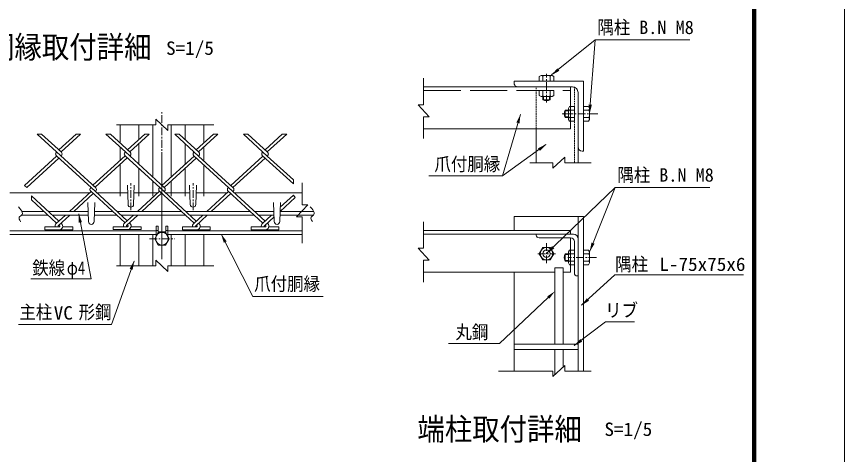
# Model space of a CAD drawing. Units: millimetres, scale not verified, with parts at other scales. Extents: x -4455 to 4455, y -3150 to 3150.
# Drawn here: x 1781 to 4455, y -1239 to 174 of the extents above; entities that cross this region are included whole.
import ezdxf
from ezdxf.enums import TextEntityAlignment as Align

# ---------------------------------------------------------------- set-up
doc = ezdxf.new("R2010")
doc.units = ezdxf.units.MM
doc.header["$LTSCALE"] = 20
for name, pattern in [('DASHED', [7.5, 6, -1.5]), ('USER1', [2, 1.25, -0.25, 0.25, -0.25]), ('USER2', [0.375, 0.25, -0.125])]:
    doc.linetypes.add(name, pattern=pattern)
for name, color, linetype, lineweight in [('0-0_7詳細', 7, 'Continuous', 18), ('0-3_LAYER01', 7, 'Continuous', 18), ('1-0_D-TTL', 7, 'Continuous', 18)]:
    doc.layers.add(name, color=color, linetype=linetype, lineweight=lineweight)
doc.styles.add('ＭＳ ゴシック', font='')
doc.styles.get('ＭＳ ゴシック').set_extended_font_data('MS Gothic')

# ---------------------------------------------------------------- blocks, each defined once
blk = doc.blocks.new('75X6')
at = {"layer": '0-3_LAYER01'}
for p, q in [((0, 1500), (30, 1500)), ((0, 1500), (0, 0)), ((120, 240), (120, 1410)), ((0, 0), (1500, 0)), ((240, 120), (1410, 120)), ((1500, 0), (1500, 30))]:
    blk.add_line(p, q, dxfattribs=at)
for centre, radius, start, end in [((30, 1410), 90, 0, 90), ((240, 240), 120, 180, 270.0001), ((1410, 30), 90, 0, 90.0001)]:
    blk.add_arc(centre, radius, start, end, dxfattribs=at)

msp = doc.modelspace()

# ---------------------------------------------------------------- linework, layer by layer
at = {"layer": '0-0_7詳細'}
for p, q in [((3649.99, 98.44), (3631.95, -138.45)), ((3474.84, -16.24), (3469.08, -19.57)), ((3469.08, -19.57), (3469.08, -35.44)), ((3474.84, -16.24), (3510.36, -16.24)), ((3480.6, -18.3), (3480.6, -35.44)), ((3504.6, -18.3), (3504.6, -35.44)), ((3510.36, -16.24), (3516.12, -19.57)), ((3516.12, -19.57), (3516.12, -35.44)), ((3095.68, -53.44), (3567.6, -53.44)), ((3570.6, -188.44), (3570.6, -53.44)), ((3469.08, -65.44), (3516.12, -65.44)), ((3469.08, -81.32), (3469.08, -65.44)), ((3480.6, -82.58), (3480.6, -65.44)), ((3504.6, -82.58), (3504.6, -65.44)), ((3594.6, -298.17), (3594.6, -71.44)), ((3474.84, -84.64), (3469.08, -81.32)), ((3474.84, -84.64), (3510.36, -84.64)), ((3480.6, -84.64), (3480.6, -95.3)), ((3480.6, -95.3), (3504.6, -95.3)), ((3504.6, -84.64), (3504.6, -95.3)), ((3552.74, -152.44), (3552.74, -128.44)), ((3563.4, -128.44), (3552.74, -128.44)), ((3563.4, -158.2), (3563.4, -122.68)), ((3565.46, -128.44), (3582.6, -128.44)), ((3582.6, -163.96), (3582.6, -116.92)), ((3628.48, -116.92), (3612.6, -116.92)), ((3612.6, -163.96), (3612.6, -116.92)), ((3629.74, -128.44), (3612.6, -128.44)), ((3631.8, -122.68), (3628.48, -116.92)), ((3631.8, -158.2), (3631.8, -122.68)), ((3563.4, -152.44), (3552.74, -152.44)), ((3563.4, -158.2), (3566.73, -163.96)), ((3565.46, -152.44), (3582.6, -152.44)), ((3629.74, -152.44), (3612.6, -152.44)), ((3631.8, -158.2), (3628.48, -163.96)), ((2115.31, -234.94), (2115.31, -175.61)), ((2175.31, -223.92), (2175.31, -175.61)), ((2220.31, -344.18), (2220.31, -175.61)), ((2280.31, -344.18), (2280.31, -175.61)), ((2325.31, -223.92), (2325.31, -175.61)), ((2385.31, -234.94), (2385.31, -175.61)), ((3566.73, -163.96), (3582.6, -163.96)), ((3628.48, -163.96), (3612.6, -163.96)), ((2194.99, -205.89), (2209.2, -205.89)), ((3095.68, -188.44), (3570.6, -188.44)), ((3459.6, -298.17), (3459.6, -188.44)), ((2175.31, -302.95), (2175.31, -236.94)), ((2325.31, -302.95), (2325.31, -236.94)), ((3350.39, -340.69), (3490.92, -239.43)), ((2115.31, -289.96), (2115.31, -247.97)), ((2385.31, -291.92), (2385.31, -247.97)), ((2115.31, -406.29), (2115.31, -302.98)), ((2175.31, -406.29), (2175.31, -315.97)), ((2325.31, -406.29), (2325.31, -315.97)), ((2385.31, -406.29), (2385.31, -304.94)), ((2138.56, -371.04), (2140.81, -432.54)), ((2161.06, -371.04), (2158.81, -432.54)), ((2220.31, -406.29), (2220.31, -357.2)), ((2280.31, -406.29), (2280.31, -357.2)), ((2339.56, -371.04), (2341.81, -432.54)), ((2362.06, -371.04), (2359.81, -432.54)), ((2016.98, -395.04), (1758.71, -395.04)), ((2139.44, -395.04), (2039.58, -395.04)), ((2236.87, -395.04), (2160.18, -395.04)), ((2242.13, -379.16), (2243.2, -378.18)), ((2340.44, -395.04), (2261.61, -395.04)), ((2461.04, -395.04), (2361.18, -395.04)), ((2464.16, -390.22), (2472.34, -397.71)), ((2479.44, -391.2), (2480.51, -390.22)), ((2479.44, -391.2), (2480.51, -390.22)), ((2703.45, -395.04), (2483.64, -395.04)), ((3714.7, -377.88), (3632.54, -583.8)), ((2010.7, -426.55), (2012.95, -488.05)), ((2033.2, -426.55), (2030.95, -488.05)), ((2610.7, -426.55), (2612.95, -488.05)), ((2633.2, -426.55), (2630.95, -488.05)), ((1881.92, -467.04), (1797.12, -467.04)), ((1868.82, -455.04), (1797.66, -455.04)), ((2011.74, -455.04), (1883.03, -455.04)), ((2012.18, -467.04), (1896.13, -467.04)), ((2103.94, -467.04), (2031.72, -467.04)), ((2090.85, -455.04), (2032.15, -455.04)), ((2312.88, -455.04), (2105.06, -455.04)), ((2325.97, -467.04), (2118.15, -467.04)), ((2534.9, -455.04), (2327.09, -455.04)), ((2548, -467.04), (2340.18, -467.04)), ((2611.74, -455.04), (2549.11, -455.04)), ((2612.18, -467.04), (2562.21, -467.04)), ((2739.8, -467.04), (2631.72, -467.04)), ((2740.33, -455.04), (2632.15, -455.04)), ((3387.6, -516.65), (3387.6, -471.65)), ((3387.6, -471.65), (3612.6, -471.65)), ((3594.6, -970.51), (3594.6, -471.65)), ((3612.6, -970.51), (3612.6, -471.65)), ((2231.56, -535.14), (2231.56, -502.36)), ((2237.56, -502.36), (2231.56, -502.36)), ((2237.56, -524.74), (2237.56, -502.36)), ((2269.06, -535.14), (2269.06, -502.36)), ((2231.56, -518.04), (1758.71, -518.04)), ((2231.56, -530.04), (1758.71, -530.04)), ((2115.31, -530.04), (2231.56, -530.04)), ((2115.31, -631), (2115.31, -530.04)), ((2140.81, -530.04), (2231.56, -530.04)), ((2175.31, -631), (2175.31, -530.04)), ((2220.31, -631), (2220.31, -530.04)), ((2237.56, -517.36), (2231.56, -517.36)), ((2234.03, -530.86), (2231.56, -530.86)), ((2263.06, -521.04), (2237.56, -521.04)), ((2263.06, -517.36), (2269.06, -517.36)), ((2266.59, -530.86), (2269.06, -530.86)), ((2703.45, -518.04), (2269.06, -518.04)), ((2269.06, -530.04), (2385.31, -530.04)), ((2703.45, -530.04), (2269.06, -530.04)), ((2269.06, -530.04), (2359.81, -530.04)), ((2280.31, -631), (2280.31, -530.04)), ((2325.31, -631), (2325.31, -530.04)), ((2385.31, -631), (2385.31, -530.04)), ((3095.68, -516.65), (3567.6, -516.65)), ((3095.68, -528.65), (3567.6, -528.65)), ((3570.6, -516.65), (3462.6, -516.65)), ((3485.1, -516.65), (3485.3, -516.65)), ((3570.6, -528.65), (3570.6, -516.65)), ((3570.6, -540.65), (3468.6, -540.65)), ((3570.6, -651.65), (3570.6, -540.65)), ((3582.6, -654.65), (3582.6, -552.65)), ((3594.6, -663.65), (3594.6, -543.65)), ((3563.4, -621.41), (3563.4, -585.89)), ((3582.6, -627.17), (3582.6, -580.13)), ((3628.48, -580.13), (3612.6, -580.13)), ((3612.6, -627.17), (3612.6, -580.13)), ((3631.8, -585.89), (3628.48, -580.13)), ((3631.8, -621.41), (3631.8, -585.89)), ((3552.74, -615.65), (3552.74, -591.65)), ((3563.4, -591.65), (3552.74, -591.65)), ((3565.46, -591.65), (3582.6, -591.65)), ((3629.74, -591.65), (3612.6, -591.65)), ((3519.92, -883.14), (3519.92, -637.71)), ((3519.92, -637.71), (3546.92, -637.71)), ((3546.92, -883.14), (3546.92, -637.71)), ((3563.4, -615.65), (3552.74, -615.65)), ((3563.4, -621.41), (3566.73, -627.17)), ((3565.46, -615.65), (3582.6, -615.65)), ((3566.73, -627.17), (3582.6, -627.17)), ((3629.74, -615.65), (3612.6, -615.65)), ((3628.48, -627.17), (3612.6, -627.17)), ((3631.8, -621.41), (3628.48, -627.17)), ((3095.68, -651.65), (3519.92, -651.65)), ((3387.6, -970.51), (3387.6, -651.65)), ((3546.92, -651.65), (3570.6, -651.65)), ((3594.6, -663.65), (3591.6, -663.65)), ((3594.6, -883.14), (3387.6, -883.14)), ((3594.6, -901.14), (3387.6, -901.14)), ((3519.92, -982.35), (3519.92, -901.14)), ((3546.92, -957.28), (3546.92, -901.14))]:
    msp.add_line(p, q, dxfattribs=at)
at = {"layer": '0-0_7詳細', "color": 4}
for p, q in [((3095.68, -111.01), (3095.68, -25.42)), ((3077.68, -111.01), (3113.68, -149.78)), ((3095.68, -111.01), (3077.68, -111.01)), ((2230.92, -157.61), (2269.69, -193.61)), ((2230.92, -175.61), (2230.92, -157.61)), ((3095.68, -149.78), (3095.68, -219.97)), ((3095.68, -149.78), (3113.68, -149.78)), ((2230.92, -175.61), (2103.8, -175.61)), ((2269.69, -175.61), (2417.4, -175.61)), ((2269.69, -175.61), (2269.69, -193.61)), ((3513.28, -316.17), (3552.05, -280.17)), ((3552.05, -298.17), (3552.05, -280.17)), ((3513.28, -298.17), (3439.06, -298.17)), ((3513.28, -298.17), (3513.28, -316.17)), ((3552.05, -298.17), (3636.73, -298.17)), ((2703.45, -433.71), (2703.45, -363.52)), ((2685.45, -472.48), (2721.45, -433.71)), ((2703.45, -433.71), (2721.45, -433.71)), ((2703.45, -472.48), (2685.45, -472.48)), ((2703.45, -472.48), (2703.45, -558.06)), ((3095.68, -574.22), (3095.68, -488.63)), ((3077.68, -574.22), (3113.68, -612.99)), ((3095.68, -574.22), (3077.68, -574.22)), ((2230.92, -613), (2269.69, -649)), ((2230.92, -631), (2230.92, -613)), ((3095.68, -612.99), (3095.68, -683.18)), ((3095.68, -612.99), (3113.68, -612.99)), ((2230.92, -631), (2103.8, -631)), ((2269.69, -631), (2417.4, -631)), ((2269.69, -631), (2269.69, -649)), ((3513.28, -988.51), (3552.05, -952.51)), ((3552.05, -970.51), (3552.05, -952.51)), ((3513.28, -970.51), (3337.55, -970.51)), ((3513.28, -970.51), (3513.28, -988.51)), ((3552.05, -970.51), (3636.73, -970.51))]:
    msp.add_line(p, q, dxfattribs=at)
at = {"layer": '0-0_7詳細', "color": 1, "linetype": 'USER1'}
for p, q in [((3492.6, -103.54), (3492.6, -11.18)), ((2250.31, -609.55), (2250.31, -131.2)), ((3658.6, -140.44), (3542.16, -140.44)), ((2250.31, -544.95), (2250.31, -279.37)), ((2250.31, -589.95), (2250.31, -324.37)), ((2149.81, -451.65), (2149.81, -363.57)), ((2350.81, -451.65), (2350.81, -363.57)), ((2210.01, -543.4), (2290.66, -543.4)), ((3492.6, -557.46), (3492.6, -626.85)), ((3464.04, -591.65), (3521.16, -591.65)), ((3653.7, -603.65), (3561.34, -603.65))]:
    msp.add_line(p, q, dxfattribs=at)
at = {"layer": '0-0_7詳細', "color": 1, "linetype": 'USER2'}
for p, q in [((3459.6, -188.44), (3459.6, -53.36)), ((3582.6, -298.17), (3582.6, -55.86))]:
    msp.add_line(p, q, dxfattribs=at)
at = {"layer": '0-0_7詳細', "color": 3, "linetype": 'DASHED'}
msp.add_line((3095.68, -65.44), (3570.6, -65.44), dxfattribs=at)
at = {"layer": '0-0_7詳細', "color": 1}
for p, q in [((3483, -84.64), (3483, -96.51)), ((3502.2, -84.64), (3502.2, -96.51)), ((3563.4, -130.84), (3551.53, -130.84)), ((3563.4, -150.04), (3551.53, -150.04)), ((3563.4, -594.05), (3551.53, -594.05)), ((3563.4, -613.25), (3551.53, -613.25)), ((3498.05, -733.26), (3340.35, -881.45)), ((3175.62, -881.45), (3340.35, -881.45))]:
    msp.add_line(p, q, dxfattribs=at)
at = {"layer": '0-0_7詳細', "color": 3}
for p, q in [((1847.36, -205.89), (1861.57, -205.89)), ((1847.36, -205.89), (1910.16, -263.43)), ((1861.57, -205.89), (1925.44, -264.42)), ((1917.27, -256.92), (1972.96, -205.89)), ((1924.37, -263.43), (1987.17, -205.89)), ((1972.96, -205.89), (1987.17, -205.89)), ((2069.39, -205.89), (2132.19, -263.43)), ((2069.39, -205.89), (2083.6, -205.89)), ((2083.6, -205.89), (2147.47, -264.42)), ((2139.29, -256.92), (2194.99, -205.89)), ((2146.4, -263.43), (2209.2, -205.89)), ((2291.42, -205.89), (2368.43, -276.46)), ((2361.32, -256.92), (2417.02, -205.89)), ((2368.43, -263.43), (2431.23, -205.89)), ((2417.02, -205.89), (2431.23, -205.89)), ((2513.45, -205.89), (2527.66, -205.89)), ((2513.45, -205.89), (2590.46, -276.46)), ((2527.66, -205.89), (2591.53, -264.42)), ((2583.35, -256.92), (2639.04, -205.89)), ((2590.46, -263.43), (2653.25, -205.89)), ((2639.04, -205.89), (2653.25, -205.89)), ((1909.09, -264.42), (1910.16, -263.43)), ((1909.09, -264.42), (1910.16, -263.43)), ((1910.16, -263.43), (2036.46, -379.16)), ((1917.27, -256.92), (1925.44, -264.42)), ((2131.12, -264.42), (2132.19, -263.43)), ((2131.12, -264.42), (2132.19, -263.43)), ((2132.19, -263.43), (2258.48, -379.16)), ((2139.29, -256.92), (2147.47, -264.42)), ((2353.15, -264.42), (2354.22, -263.43)), ((2575.17, -264.42), (2576.25, -263.43)), ((1806.25, -371.67), (1910.16, -276.46)), ((1813.36, -378.18), (1917.27, -282.97)), ((1909.09, -275.47), (2035.38, -391.2)), ((1924.37, -276.46), (1925.44, -275.47)), ((1924.37, -276.46), (1925.44, -275.47)), ((2027.21, -370.69), (2131.12, -275.47)), ((2034.31, -377.2), (2138.22, -281.98)), ((2131.12, -275.47), (2257.41, -391.2)), ((2146.4, -276.46), (2147.47, -275.47)), ((2146.4, -276.46), (2147.47, -275.47)), ((2250.31, -371.67), (2354.22, -276.46)), ((2257.41, -378.18), (2361.32, -282.97)), ((2353.15, -275.47), (2479.44, -391.2)), ((2353.15, -275.47), (2361.32, -282.97)), ((2368.43, -276.46), (2369.5, -275.47)), ((2368.43, -276.46), (2369.5, -275.47)), ((2368.43, -276.46), (2480.51, -379.16)), ((2472.34, -371.67), (2576.25, -276.46)), ((2479.44, -378.18), (2583.35, -282.97)), ((2575.17, -275.47), (2674.8, -366.77)), ((2575.17, -275.47), (2583.35, -282.97)), ((2590.46, -276.46), (2591.53, -275.47)), ((2590.46, -276.46), (2591.53, -275.47)), ((2590.46, -276.46), (2674.8, -353.74)), ((1813.36, -378.18), (1806.25, -371.67)), ((2028.28, -371.67), (2036.46, -379.16)), ((2674.8, -353.74), (2674.8, -366.77)), ((1951.5, -455.04), (2021.18, -391.2)), ((1965.71, -455.04), (2028.28, -397.71)), ((2019.03, -389.24), (2131.12, -491.95)), ((2020.1, -377.2), (2138.22, -485.44)), ((2020.1, -379.16), (2021.18, -378.18)), ((2020.1, -379.16), (2021.18, -378.18)), ((2035.38, -391.2), (2036.46, -390.22)), ((2035.38, -391.2), (2036.46, -390.22)), ((2171.39, -455.04), (2242.13, -390.22)), ((2185.6, -455.04), (2249.24, -396.73)), ((2242.13, -390.22), (2354.22, -492.93)), ((2243.2, -378.18), (2361.32, -486.42)), ((2257.41, -391.2), (2258.48, -390.22)), ((2257.41, -391.2), (2258.48, -390.22)), ((2395.56, -455.04), (2465.23, -391.2)), ((2409.77, -455.04), (2472.34, -397.71)), ((2464.16, -379.16), (2465.23, -378.18)), ((2464.16, -390.22), (2576.25, -492.93)), ((2465.23, -378.18), (2583.35, -486.42)), ((1828.81, -405.37), (1917.27, -486.42)), ((1828.81, -418.39), (1828.81, -405.37)), ((1828.81, -418.39), (1910.16, -492.93)), ((2631.8, -455.04), (2680.91, -410.04)), ((2632.66, -441.23), (2674.8, -402.62)), ((2674.8, -402.62), (2680.91, -410.04)), ((1908.72, -494.24), (1938.41, -467.04)), ((1915.21, -501.32), (1952.62, -467.04)), ((2129.68, -493.26), (2158.29, -467.04)), ((2136.17, -500.34), (2172.5, -467.04)), ((2352.78, -494.24), (2382.46, -467.04)), ((2359.26, -501.32), (2396.67, -467.04)), ((2574.81, -494.24), (2604.49, -467.04)), ((2581.29, -501.32), (2612.39, -472.83)), ((1872.27, -515.09), (1872.27, -505.49)), ((1917.7, -505.49), (1872.27, -505.49)), ((1916.83, -505.49), (1917.7, -505.49)), ((1917.27, -499.44), (1919.32, -501.32)), ((1924.37, -492.93), (1925.81, -494.24)), ((1929.46, -505.49), (1962.27, -505.49)), ((1962.27, -515.09), (1962.27, -505.49)), ((2138.66, -504.51), (2093.22, -504.51)), ((2093.22, -514.11), (2093.22, -504.51)), ((2137.79, -504.51), (2138.66, -504.51)), ((2138.22, -498.46), (2140.28, -500.34)), ((2145.33, -491.95), (2146.77, -493.26)), ((2150.42, -504.51), (2183.22, -504.51)), ((2183.22, -514.11), (2183.22, -504.51)), ((2361.76, -505.49), (2316.32, -505.49)), ((2316.32, -515.09), (2316.32, -505.49)), ((2360.89, -505.49), (2361.76, -505.49)), ((2361.32, -499.44), (2363.38, -501.32)), ((2368.43, -492.93), (2369.86, -494.24)), ((2373.52, -505.49), (2406.32, -505.49)), ((2406.32, -515.09), (2406.32, -505.49)), ((2538.35, -515.09), (2538.35, -505.49)), ((2583.79, -505.49), (2538.35, -505.49)), ((2576.25, -492.93), (2574.81, -494.24)), ((2583.35, -499.44), (2581.29, -501.32)), ((2582.91, -505.49), (2583.79, -505.49)), ((2583.35, -499.44), (2585.41, -501.32)), ((2590.46, -492.93), (2591.89, -494.24)), ((2595.54, -505.49), (2628.35, -505.49)), ((2628.35, -515.09), (2628.35, -505.49)), ((1917.7, -515.09), (1872.27, -515.09)), ((1916.83, -515.09), (1962.27, -515.09)), ((2138.66, -514.11), (2093.22, -514.11)), ((2137.79, -514.11), (2183.22, -514.11)), ((2361.76, -515.09), (2316.32, -515.09)), ((2360.89, -515.09), (2406.32, -515.09)), ((2583.79, -515.09), (2538.35, -515.09)), ((2582.91, -515.09), (2628.35, -515.09))]:
    msp.add_line(p, q, dxfattribs=at)
at = {"layer": '0-0_7詳細'}
for points in [[(3955.8, 98.44), (3649.99, 98.44), (3509.16, -14.99)], [(3510.36, -84.64), (3516.12, -81.32), (3516.12, -65.44)], [(3563.4, -122.68), (3566.73, -116.92), (3582.6, -116.92)], [(3112.4, -340.69), (3350.39, -340.69), (3408.21, -142.82)], [(4020.51, -377.88), (3714.7, -377.88), (3494.04, -590.27)], [(2263.06, -524.74), (2263.06, -502.36), (2269.06, -502.36)], [(3579.6, -528.65), (3459.6, -528.65), (3459.6, -531.65)], [(3563.4, -585.89), (3566.73, -580.13), (3582.6, -580.13)], [(1787.34, -819.66), (2086.95, -819.66), (2160.18, -615.66)], [(4128.76, -659.83), (3712.93, -659.83), (3606.01, -758.26)], [(3777.07, -811.37), (3683.15, -811.37), (3582.45, -888.4)]]:
    msp.add_lwpolyline(points, dxfattribs=at)
at = {"layer": '0-0_7詳細', "color": 3}
msp.add_lwpolyline([(2291.42, -205.89), (2305.63, -205.89), (2369.5, -264.42)], dxfattribs=at)
at = {"layer": '0-0_7詳細', "color": 4}
for points in [[(1793.93, -488.31), (1793.61, -487.93), (1790.95, -483.73), (1789.39, -479.97), (1788.92, -476.65), (1789.54, -473.78), (1791.26, -471.35), (1794.08, -469.36), (1796.91, -467.35), (1798.66, -464.87), (1799.34, -461.91), (1798.95, -458.48), (1797.48, -454.57), (1794.94, -450.19), (1791.33, -445.33), (1786.64, -440)], [(2736.6, -488.31), (2736.29, -487.93), (2733.63, -483.73), (2732.06, -479.97), (2731.59, -476.65), (2732.22, -473.78), (2733.94, -471.35), (2736.75, -469.36), (2739.58, -467.35), (2741.34, -464.87), (2742.02, -461.91), (2741.62, -458.48), (2740.16, -454.57), (2737.62, -450.19), (2734, -445.33), (2729.32, -440)]]:
    msp.add_lwpolyline(points, dxfattribs=at)
at = {"layer": '0-0_7詳細', "color": 1}
for points in [[(1827.24, -672.74), (2021.15, -672.74), (1981.37, -463.17)], [(2770.88, -730.27), (2543.63, -730.27), (2442.1, -529.12)]]:
    msp.add_lwpolyline(points, dxfattribs=at)
at = {"layer": '0-0_7詳細', "color": 3}
for points in [[(2273.83, -543.4), (2262.07, -563.77), (2238.55, -563.77), (2226.79, -543.4), (2238.55, -523.03), (2262.07, -523.03)], [(3516.12, -591.65), (3504.36, -571.28), (3480.84, -571.28), (3469.08, -591.65), (3480.84, -612.02), (3504.36, -612.02)]]:
    msp.add_lwpolyline(points, close=True, dxfattribs=at)
for centre, radius in [((2250.31, -543.4), 20.4), ((3492.6, -591.65), 20.4), ((3492.6, -591.65), 12)]:
    msp.add_circle(centre, radius, dxfattribs=at)
at = {"layer": '0-0_7詳細'}
for centre, radius, start, end in [((3474.84, -25.33), 9.09, 50.6618, 90), ((3492.6, -52.24), 36, 70.52878, 109.47122), ((3510.36, -25.33), 9.09, 90, 129.3382), ((3474.84, -75.56), 9.09, 270, 309.3382), ((3492.6, -48.64), 36, 250.52878, 289.47122), ((3492.6, -74.52), 24, 240, 300), ((3510.36, -75.56), 9.09, 230.6618, 270), ((3573.53, -140.44), 24, 150, 210), ((3572.49, -122.68), 9.09, 180, 219.3382), ((3599.4, -140.44), 36, 160.52878, 199.47122), ((3622.71, -122.68), 9.09, 320.6618, 0), ((3595.8, -140.44), 36, 340.52878, 19.47122), ((3572.49, -158.2), 9.09, 140.6618, 180), ((3622.71, -158.2), 9.09, 0, 39.3382), ((2149.81, -432.54), 9, 180, 0), ((2350.81, -432.54), 9, 180, 0), ((2021.95, -488.05), 9, 180, 0), ((2621.95, -488.05), 9, 180, 0), ((3468.6, -531.65), 9, 180, 270), ((3579.6, -543.65), 15, 0, 90), ((3570.6, -552.65), 12, 0, 90), ((3572.49, -585.89), 9.09, 180, 219.3382), ((3622.71, -585.89), 9.09, 320.6618, 0), ((3573.53, -603.65), 24, 150, 210), ((3599.4, -603.65), 36, 160.52878, 199.47122), ((3595.8, -603.65), 36, 340.52878, 19.47122), ((3572.49, -621.41), 9.09, 140.6618, 180), ((3622.71, -621.41), 9.09, 0, 39.3382), ((3591.6, -654.65), 9, 180, 270)]:
    msp.add_arc(centre, radius, start, end, dxfattribs=at)
at = {"layer": '0-0_7詳細', "color": 3}
for centre, radius, start, end in [((1914.16, -269.94), 7.5, 132.5, 227.5), ((1920.37, -269.94), 7.5, 312.5, 47.5), ((2136.19, -269.94), 7.5, 132.5, 227.5), ((2142.4, -269.94), 7.5, 312.5, 47.5), ((2358.21, -269.94), 7.5, 132.5, 227.5), ((2364.43, -269.94), 7.5, 312.5, 47.5), ((2580.24, -269.94), 7.5, 132.5, 227.5), ((2586.46, -269.94), 7.5, 312.5, 47.5), ((2025.17, -384.69), 7.5, 132.5, 227.5), ((2031.39, -384.69), 7.5, 312.5, 47.5), ((2247.2, -384.69), 7.5, 132.5, 227.5), ((2253.42, -384.69), 7.5, 312.5, 47.5), ((2469.23, -384.69), 7.5, 132.5, 227.5), ((2475.44, -384.69), 7.5, 312.5, 47.5), ((1916.83, -503.09), 12, 132.5, 191.53696), ((1916.83, -503.09), 2.4, 132.5, 270), ((1917.7, -503.09), 12, 270, 47.5), ((1917.7, -503.09), 2.4, 270, 47.5), ((2137.79, -502.11), 12, 132.5, 191.53696), ((2137.79, -502.11), 2.4, 132.5, 270), ((2138.66, -502.11), 12, 270, 47.5), ((2138.66, -502.11), 2.4, 270, 47.5), ((2360.89, -503.09), 12, 132.5, 191.53696), ((2360.89, -503.09), 2.4, 132.5, 270), ((2361.76, -503.09), 12, 270, 47.5), ((2361.76, -503.09), 2.4, 270, 47.5), ((2582.91, -503.09), 12, 132.5, 191.53696), ((2582.91, -503.09), 2.4, 132.5, 270), ((2583.79, -503.09), 12, 270, 47.5), ((2583.79, -503.09), 2.4, 270, 47.5)]:
    msp.add_arc(centre, radius, start, end, dxfattribs=at)
at = {"layer": '0-0_7詳細'}
for points in [[(3507.6, -16.24), (3527.7, 6.63), (3534.23, -1.48)], [(3631.8, -140.44), (3628.88, -110.13), (3639.27, -110.93)], [(3408.77, -140.9), (3405.36, -171.15), (3395.36, -168.23)], [(3492.54, -238.26), (3471.25, -260.02), (3465.16, -251.57)], [(3631.8, -585.65), (3638.08, -555.86), (3647.76, -559.72)], [(3492.6, -591.65), (3510.6, -567.1), (3517.83, -574.6)], [(2160.85, -613.78), (2155.62, -643.77), (2145.82, -640.25)], [(3604.53, -759.61), (3623.08, -735.46), (3630.13, -743.13)], [(3580.86, -889.62), (3601.52, -867.25), (3607.85, -875.53)]]:
    msp.add_solid(points, dxfattribs=at)
at = {"layer": '0-0_7詳細', "color": 1}
for points in [[(1981, -461.21), (1991.71, -489.71), (1981.48, -491.66)], [(2441.2, -527.33), (2459.37, -551.77), (2450.07, -556.46)], [(3494.63, -729.61), (3519.92, -712.71), (3501.48, -736.9)]]:
    msp.add_solid(points, dxfattribs=at)
at = {"layer": '1-0_D-TTL', "color": 2}
msp.add_lwpolyline([(-4454.63, 3150.21), (4455.07, 3150.21), (4455.07, -3150.21), (-4454.63, -3150.21)], close=True, dxfattribs=at)
at = {"layer": '1-0_D-TTL'}
for points in [[(-4168.25, 2916.87), (4168.68, 2916.87), (4168.68, -2916.87), (-4168.25, -2916.87)], [(-4165.59, 2914.21), (4166.03, 2914.21), (4166.03, -2914.21), (-4165.59, -2914.21)], [(-4162.94, 2911.56), (4163.38, 2911.56), (4163.38, -2911.56), (-4162.94, -2911.56)], [(-4160.29, 2908.91), (4160.73, 2908.91), (4160.73, -2908.91), (-4160.29, -2908.91)], [(-4157.64, 2906.26), (4158.08, 2906.26), (4158.08, -2906.26), (-4157.64, -2906.26)]]:
    msp.add_lwpolyline(points, close=True, dxfattribs=at)

# ---------------------------------------------------------------- block references
at = {"layer": '0-0_7詳細', "xscale": 0.15, "yscale": 0.15, "rotation": 180}
msp.add_blockref('75X6', (3612.6, -35.44), dxfattribs=at)

# ---------------------------------------------------------------- texts
at = {"layer": '0-0_7詳細', "color": 3, "style": 'ＭＳ ゴシック'}
for s, width, p in [('隅柱', 0.9, (3657.03, 104.17)), ('S=1/5', 1.05, (2263.53, 37.04)), ('爪付胴縁', 0.9, (3130.54, -336.97)), ('隅柱', 0.9, (3721.74, -372.15)), ('鉄線', 0.9, (1831.12, -672.3)), ('隅柱', 0.9, (3714.42, -660.26)), ('L-75x75x6', 1.05, (3857.23, -660.26)), ('φ4', 0.8, (1942.91, -672.3)), ('爪付胴縁', 0.9, (2548.36, -723.49)), ('リブ', 0.9, (3681.94, -808.7)), ('主柱', 0.9, (1789.91, -814.88)), ('VC', 1.05, (1900.63, -817.33)), ('形鋼', 0.9, (1980.95, -814.88)), ('丸鋼', 0.9, (3198.45, -879.27)), ('S=1/5', 1.05, (3679.62, -1192.85))]:
    msp.add_text(s, height=43.26, dxfattribs=dict(at, width=width)).set_placement(p, align=Align.BOTTOM_LEFT)
for p in [(3791.84, 104.17), (3856.55, -372.15)]:
    msp.add_text('B.N M8', height=43.26, dxfattribs=at).set_placement(p, align=Align.BOTTOM_LEFT)
at = {"layer": '0-0_7詳細', "style": 'ＭＳ ゴシック', "width": 0.9}
for s, p in [('下胴縁取付詳細', (1596.57, 17.32)), ('端柱取付詳細', (3075.53, -1215.64))]:
    msp.add_text(s, height=72.14, dxfattribs=at).set_placement(p, align=Align.BOTTOM_LEFT)

doc.saveas('drawing.dxf')
